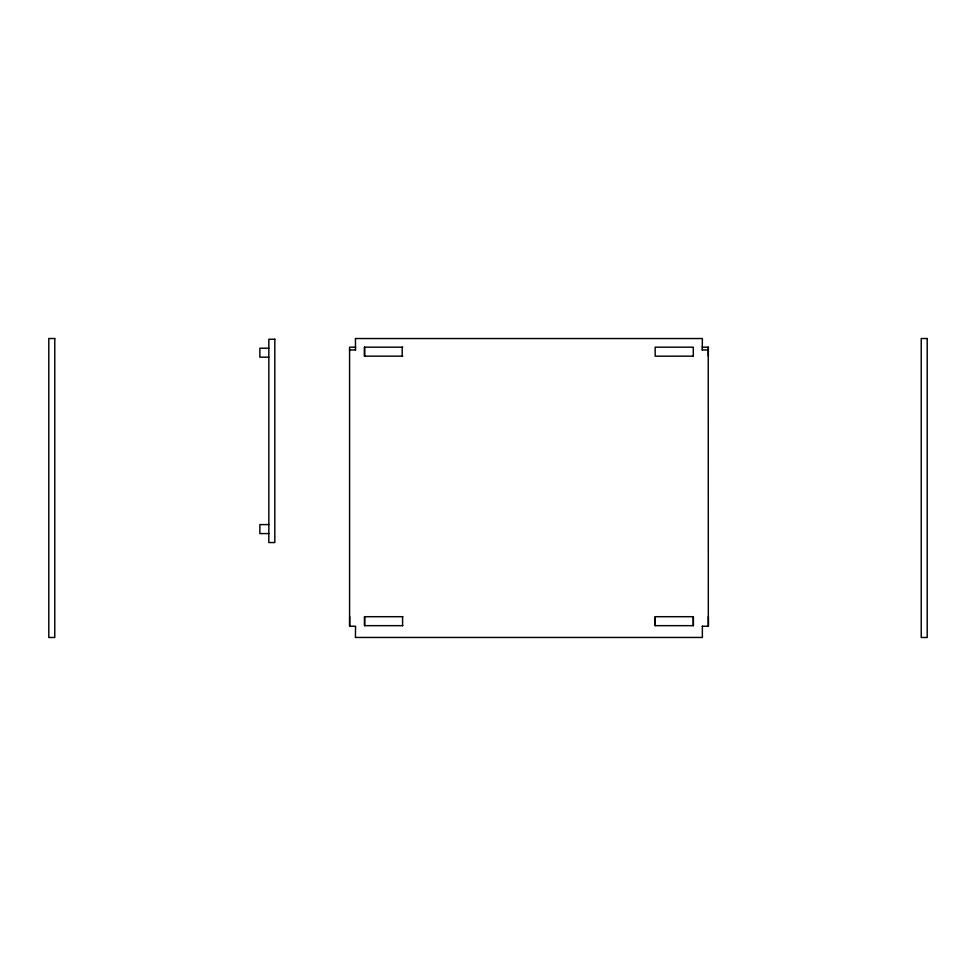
<?xml version="1.0" encoding="UTF-8"?>
<svg xmlns="http://www.w3.org/2000/svg" width="976" height="976" viewBox="0 0 976 976"><rect width="100%" height="100%" fill="white"/><g stroke="black" fill="none" stroke-linecap="round" stroke-linejoin="round"><path stroke-width="1.46" d="M355.557 347.175L349.579 347.175L349.579 626.25L355.557 626.25L355.435 637.45L702.366 637.45L702.366 626.25M402.71 347.175L364.475 347.175L364.475 356.155L402.71 356.155M702.256 347.175L708.344 347.175L708.344 356.155M268.827 348.212L259.86 348.212L259.86 357.179L268.827 357.179M349.457 349.957L355.435 349.957M702.256 349.957L708.21 349.957M693.277 356.155L655.164 356.191L655.164 347.175L693.277 347.175L693.277 356.191M268.827 524.6L259.86 524.6L259.86 533.579L268.827 533.579M402.82 616.698L364.475 616.698L364.475 625.665L402.82 625.665M702.256 626.25L708.32 626.25L708.234 347.175M708.344 616.698L708.454 625.665M702.256 350.177L702.366 338.538L355.435 338.538L355.557 350.177M693.277 616.698L693.277 625.665M655.274 616.698L655.274 625.665M402.588 616.698L402.588 625.665M402.185 347.175L402.185 356.155M364.585 347.175L364.585 356.155M364.695 616.698L364.695 625.665M349.689 616.698L349.689 625.665M54.778 338.513L48.8 338.513L48.8 637.487L54.778 637.487L54.778 338.513M927.2 338.513L921.222 338.513L921.222 637.487L927.2 637.487L927.2 338.513M274.805 339.233L268.827 339.233L268.827 542.546L274.805 542.546L274.805 339.233M693.387 616.698L655.164 616.698L655.164 625.665L693.387 625.665L693.387 616.698"/></g></svg>
